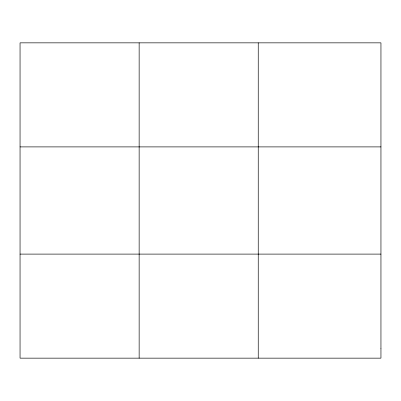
<?xml version="1.0" encoding="UTF-8"?>
<svg xmlns="http://www.w3.org/2000/svg" width="401" height="401" viewBox="0 0 401 401"><rect width="100%" height="100%" fill="white"/><g stroke="black" fill="none" stroke-linecap="round" stroke-linejoin="round"><path stroke-width="0.6" d="M139.147 42.847L139.147 358.153M258.244 42.847L258.244 358.153M20.05 146.896L380.95 146.896M20.05 254.104L380.95 254.104M380.95 348.695L380.95 358.153L20.05 358.153L20.05 42.847L380.95 42.847L380.95 348.695"/></g></svg>
